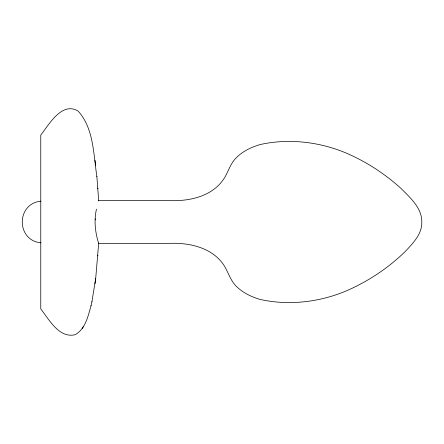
<?xml version="1.0" encoding="UTF-8"?>
<svg xmlns="http://www.w3.org/2000/svg" width="444" height="444" viewBox="0 0 444 444"><rect width="100%" height="100%" fill="white"/><g stroke="black" fill="none" stroke-linecap="round" stroke-linejoin="round"><path stroke-width="0.67" d="M97.896 255.289L97.858 255.877M96.459 209.157C93.873 220.507 95.149 232.373 98.668 243.368L95.704 278.388L91.891 301.914M95.01 283.755L95.704 278.388M96.897 176.745L96.87 176.401C93.412 154.545 93.873 128.272 78.072 111.039C61.91 101.254 48.801 124.831 40.77 135.07L40.77 308.93C48.912 319.258 59.108 338.606 75.086 334.726C85.498 329.071 88.084 316.023 91.07 305.555M91.009 305.811L91.947 301.67M98.668 243.401L168.254 243.429C188.933 242.291 213.048 247.491 224.636 266.378C228.799 273.604 231.152 282.156 237.79 287.701C244.1 293.401 251.998 297.036 260.09 299.434C289.188 305.916 320.562 302.131 347.852 290.232C369.025 280.808 388.644 267.726 405.228 251.509C412.853 243.368 422.2 234.032 421.8 222C422.011 208.031 410.25 197.796 401.243 188.661C384.604 173.504 365.406 161.089 344.633 152.409C318.148 141.625 288.039 138.306 260.09 144.566C251.348 147.164 242.768 151.199 236.291 157.753C229.787 163.947 228.133 173.204 222.871 180.242C210.578 197.203 187.978 201.515 168.254 200.571L98.646 200.571L98.318 200.899M82.173 328.482L83.505 326.396M41.031 201.154C16.034 203.424 16.034 240.576 41.031 242.846M95.704 165.612L95.01 160.245M96.87 176.401L98.668 200.61M97.858 188.123L97.896 188.711M95.305 219.913A21.662 0.294 -75.1 0 1 95.571 218.903M98.44 243.107A17.965 0.538 57.7 0 1 98.54 243.345"/></g></svg>
